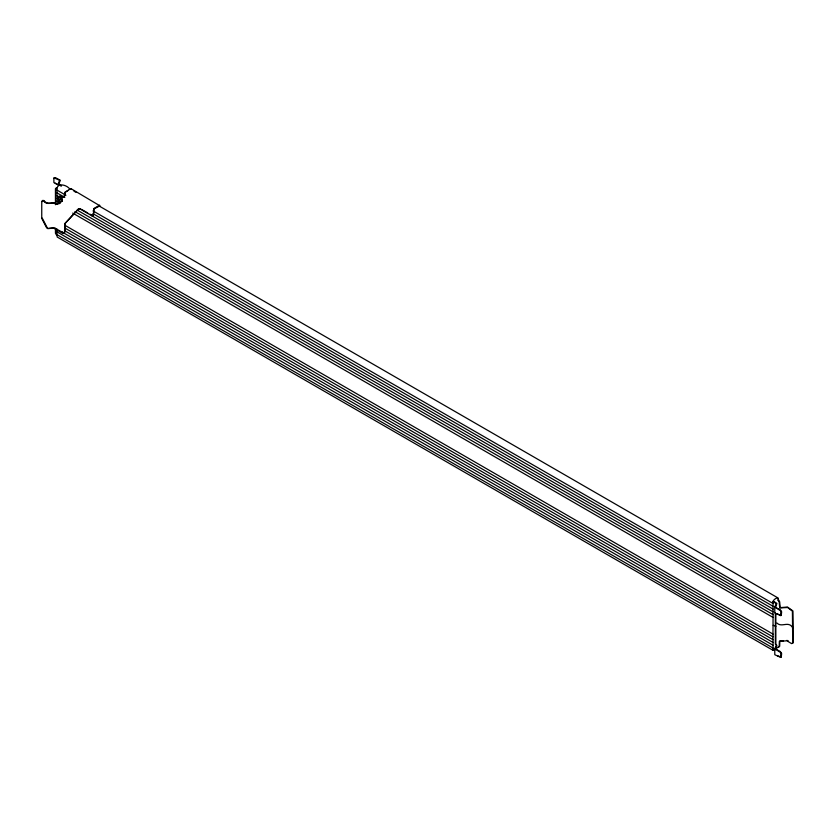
<?xml version="1.0" encoding="UTF-8"?>
<svg xmlns="http://www.w3.org/2000/svg" width="835" height="835" viewBox="0 0 835 835"><rect width="100%" height="100%" fill="white"/><g stroke="black" fill="none" stroke-linecap="round" stroke-linejoin="round"><path stroke-width="1.25" d="M60.245 201.736L59.567 203.375L56.749 204.366C52.595 201.193 46.99 206.088 43.514 200.849L42.282 200.682L41.75 201.872L41.75 218.373L46.645 227.861L47.856 228.644L53.649 228.091L62.573 233.236L63.71 233.466L64.504 232.12L64.848 223.529L78.292 209.021L79.868 208.98M58.074 197.832L58.711 200.984L59.64 201.872L61.206 201.736L62.197 201.162L62.197 199.074L60.631 197.123L58.074 197.832L60.631 197.123M62.197 199.074L61.206 199.648L61.206 201.736M778.147 647.229L773.231 650.444L57.166 237.025L57.01 234.645M42.23 201.6L42.762 200.4L44.004 200.567C47.48 205.807 53.075 200.911 57.229 204.084M774.755 606.972L780.819 610.949L780.819 615.698L774.786 612.973L774.755 606.972L776.268 603.695L772.97 601.513M774.755 648.722L780.819 652.709L780.819 657.458L774.786 654.723L774.755 648.722L776.268 645.455L775.371 644.098L775.371 612.775M55.924 188.366L57.135 187.666M53.931 178.314L55.225 177.563L60.339 180.256L58.794 184.097L61.529 185.777M772.959 603.454C771.206 600.375 779.65 594.854 778.147 600.323M772.959 606.241L773.085 603.528L93.029 210.9M772.959 609.018L773.085 606.304L93.029 213.687M772.959 611.804L773.085 609.091L79.482 208.646M772.959 614.591L773.085 611.878L77.217 210.128M772.959 634.078L773.085 614.654L74.962 211.599M772.959 639.641L773.085 634.151L64.796 225.22M772.959 642.428L773.085 639.714L64.796 230.794M772.959 645.215L773.085 642.501L61.404 231.619M772.959 648.002L773.085 645.278L56.884 231.796L57.01 229.082M58.523 197.394L59.243 196.392L62.239 197.227L64.024 196.841L65.026 192.06L70.975 188.626L99.939 205.817M59.003 197.112L59.723 196.121L62.719 196.945L64.504 196.559L65.38 192.259L68.46 190.307M59.087 203.656L59.473 200.88M58.074 199.92L59.066 199.356M775.851 626.281L773.252 625.342M793.25 627.429L792.728 627.69C788.438 620.489 781.727 627.993 776.884 623.004M783.334 640.946L779.838 641.04L779.681 646.342L778.481 647.041M99.657 205.191L93.718 208.625L93.436 214.585L92.852 215.806L91.506 215.701M60.631 201.298L62.197 201.162M69.827 189.086C66.685 184.598 56.373 182.197 56.884 190.036L65.923 195.254M48.336 228.362L54.139 227.809L64.191 233.184L64.984 231.848L65.328 223.248L78.772 208.74L80.348 208.698M786.737 640.414L788.125 640.664M56.644 187.948L55.444 188.637L55.444 204.732M778.001 647.313L779.201 646.624L779.358 641.311L786.914 640.8L791.622 643.639L792.728 643.002L792.405 611.168L787.614 607.515L779.681 607.922L779.201 602.077L778.001 599.989M792.144 643.388L793.25 642.741L792.926 610.917L787.488 607.024L780.172 607.64L779.681 601.795L778.481 599.707M55.225 183.136L58.053 184.525M58.554 185.286L53.878 182.573L53.878 177.834L59.504 180.183L58.283 184.399L61.049 186.059M777.51 613.965L781.257 615.405L781.644 611.815L780.339 609.79L775.631 607.473L776.905 603.392L773.534 601.273M777.51 655.726L781.257 657.166L781.644 653.575L780.339 651.55L775.412 648.826L776.926 645.559L775.851 643.816L775.851 613.756M73.929 191.152L76.131 192.426M99.188 206.036L777.99 597.943M64.796 197.384L56.884 192.822L57.01 190.098M81.412 209.314L87.758 212.977M89.877 214.198L93.332 215.524L94.073 208.823L99.459 206.088M59.149 196.903L56.884 195.599L57.01 192.885M59.149 199.69L56.884 198.386L57.01 195.672M60.277 203.124L56.884 201.172L57.01 198.459M57.01 204.022L57.01 201.235M72.697 213.082L772.959 617.378M64.796 228.007L772.959 636.865M772.97 648.837L774.974 649.995M61.206 199.648L59.64 197.697M57.135 235L55.924 232.902M56.644 235.272L55.444 233.184L55.444 228.237M773.231 650.444L773.085 648.064L56.884 234.583L57.01 231.859M42.23 218.102L47.125 227.579M70.975 188.626L71.257 189.253M61.362 198.96L61.55 199.982"/></g></svg>
